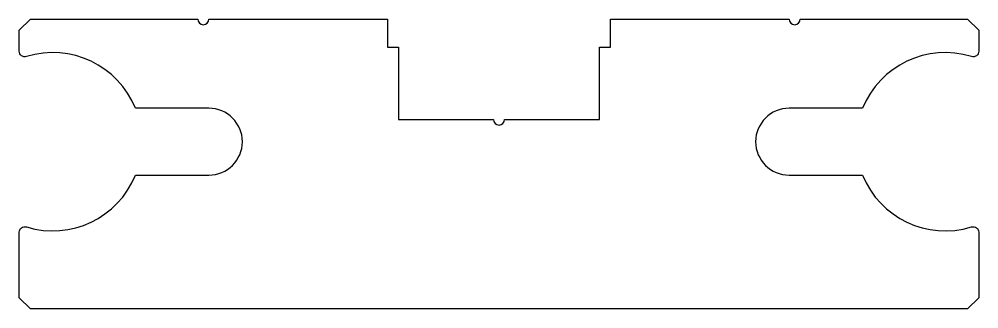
# Model space of a CAD drawing. Extents: x 110 to 196, y 202.7 to 228.7.
import ezdxf

# ---------------------------------------------------------------- set-up
doc = ezdxf.new("R2010")
doc.units = 0
doc.header["$LTSCALE"] = 15
doc.layers.get('0').update_dxf_attribs({"linetype": 'CONTINUOUS'})

msp = doc.modelspace()

# ---------------------------------------------------------------- linework, layer by layer
at = {"color": 0, "linetype": 'BYBLOCK', "ltscale": 0.05}
msp.add_lwpolyline([(195.378, 210.013, -0.504614), (196.025, 209.536), (196.025, 203.66), (195.025, 202.66), (111.025, 202.66), (110.025, 203.66), (110.025, 209.536, -0.504614), (110.672, 210.013, 0.389282), (120.441, 214.66), (127.025, 214.66, 1), (127.025, 220.66), (120.441, 220.66, 0.389282), (110.672, 225.306, -0.504614), (110.025, 225.784), (110.025, 227.66), (111.025, 228.66), (126.025, 228.66, 1), (127.025, 228.66), (143.025, 228.66), (143.025, 226.16), (144.025, 226.16), (144.025, 219.66), (152.525, 219.66, 1), (153.525, 219.66), (162.025, 219.66), (162.025, 226.16), (163.025, 226.16), (163.025, 228.66), (179.025, 228.66, 1), (180.025, 228.66), (195.025, 228.66), (196.025, 227.66), (196.025, 225.784, -0.504614), (195.378, 225.306, 0.389282), (185.608, 220.66), (179.025, 220.66, 1), (179.025, 214.66), (185.608, 214.66, 0.389282)], format="xyb", close=True, dxfattribs=at)

doc.saveas('drawing.dxf')
